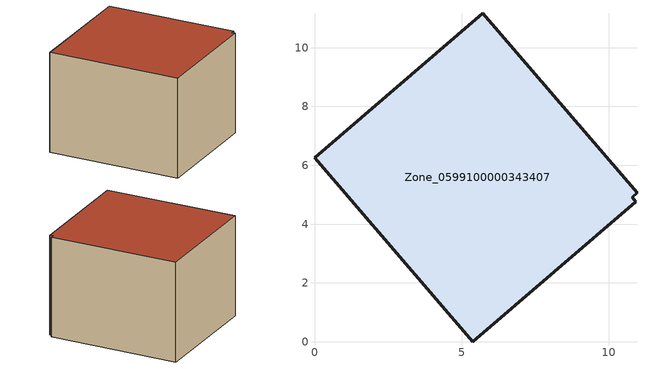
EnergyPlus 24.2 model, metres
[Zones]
Zone_0599100000343407
 floor ground (C_G): 0,6.26 5.72,11.17 10.97,5.07 10.8,4.92 10.93,4.76 5.38,0 z0
 wall outside (C_F): 5.72,11.17 0,6.26 5.38,0 10.93,4.76 10.8,4.92 10.97,5.07 5.72,11.17 z0:6.27
 roof outside (C_R): 5.38,0 10.93,4.76 10.8,4.92 10.97,5.07 5.72,11.17 0,6.26 z6.27
[BUILDING]
Pand.0599100000343407: North Axis=0; Terrain=City; Loads Convergence Tolerance Value=0.04; Temperature Convergence Tolerance Value=0.4; Solar Distribution=FullExterior; Maximum Number of Warmup Days=25; Minimum Number of Warmup Days=1
[Site:Location]
Rotterdam.The.Hague.AP_ZH_NLD Design_Conditions: Latitude=51.96; Longitude=4.45; Time Zone=1; Elevation=-4.5
[SITE:GROUNDTEMPERATURE:BUILDINGSURFACE]
18, 18, 18, 18, 18, 18, 18, 18, 18, 18, 18, 18
[MATERIAL] Thermal Absorptance=0.9; Solar Absorptance=0.7; Visible Absorptance=0.7
Name | Roughness | Thickness | Conductivity | Density | Specific Heat
G.TC.1992-2005 | MediumSmooth | 0.15 | 0.06 | 540 | 1210
F.TC.1992-2005 | Rough | 0.3 | 0.12 | 1920 | 840
R.TC.1992-2005 | MediumRough | 0.2 | 0.08 | 1500 | 1000
[CONSTRUCTION]
C_G: G.TC.1992-2005
C_F: F.TC.1992-2005
C_R: R.TC.1992-2005
[ZONE]
Zone_0599100000343407: Type=1; Multiplier=1; Ceiling Height=Autocalculate; Volume=Autocalculate; Floor Area=autocalculate; Part of Total Floor Area=Yes
[ZONEINFILTRATION:DESIGNFLOWRATE]
Infil_Zone_0599100000343407: Zone or ZoneList or Space or SpaceList=Zone_0599100000343407; Schedule=AlwaysOn; Design Flow Rate Calculation Method=Flow/Area; Flow Rate per Floor Area=0.0015; Constant Term Coefficient=1; Temperature Term Coefficient=0; Velocity Term Coefficient=0; Velocity Squared Term Coefficient=0
[HVACTEMPLATE:ZONE:IDEALLOADSAIRSYSTEM]
Zone_0599100000343407: Maximum Heating Supply Air Temperature=50; Minimum Cooling Supply Air Temperature=13; Maximum Heating Supply Air Humidity Ratio=0.0156; Minimum Cooling Supply Air Humidity Ratio=0.0077; Heating Limit=NoLimit; Cooling Limit=NoLimit; Dehumidification Control Type=ConstantSensibleHeatRatio; Cooling Sensible Heat Ratio=0.7; Dehumidification Setpoint=60; Humidification Control Type=None; Humidification Setpoint=30; Outdoor Air Method=None; Outdoor Air Flow Rate per Person=0.00944; Outdoor Air Flow Rate per Zone Floor Area=0; Outdoor Air Flow Rate per Zone=0; Demand Controlled Ventilation Type=None; Outdoor Air Economizer Type=NoEconomizer; Heat Recovery Type=None; Sensible Heat Recovery Effectiveness=0.7; Latent Heat Recovery Effectiveness=0.65
[ZONECONTROL:THERMOSTAT]
ThermostatControl_Zone_0599100000343407: Zone or ZoneList=Zone_0599100000343407; Control Type Schedule=DualSetpointControlType; Control 1=Thermostat_Zone_0599100000343407; Temperature Difference Between Cutout And Setpoint=0
[THERMOSTATSETPOINT:DUALSETPOINT]
Thermostat_Zone_0599100000343407: Heating Setpoint Temperature Schedule=HeatingSetpoint_Zone_0599100000343407; Cooling Setpoint Temperature Schedule=CoolingSetpoint_Zone_0599100000343407
[SCHEDULE:COMPACT]
HeatingSetpoint_Zone_0599100000343407: Through: 12/31, For: AllDays, Until: 24:00, 21
CoolingSetpoint_Zone_0599100000343407: Through: 12/31, For: AllDays, Until: 24:00, 24
DualSetpointControlType: Through: 12/31, For: AllDays, Until: 24:00, 4
AlwaysOn: Through: 12/31, For: AllDays, Until: 24:00, 1
